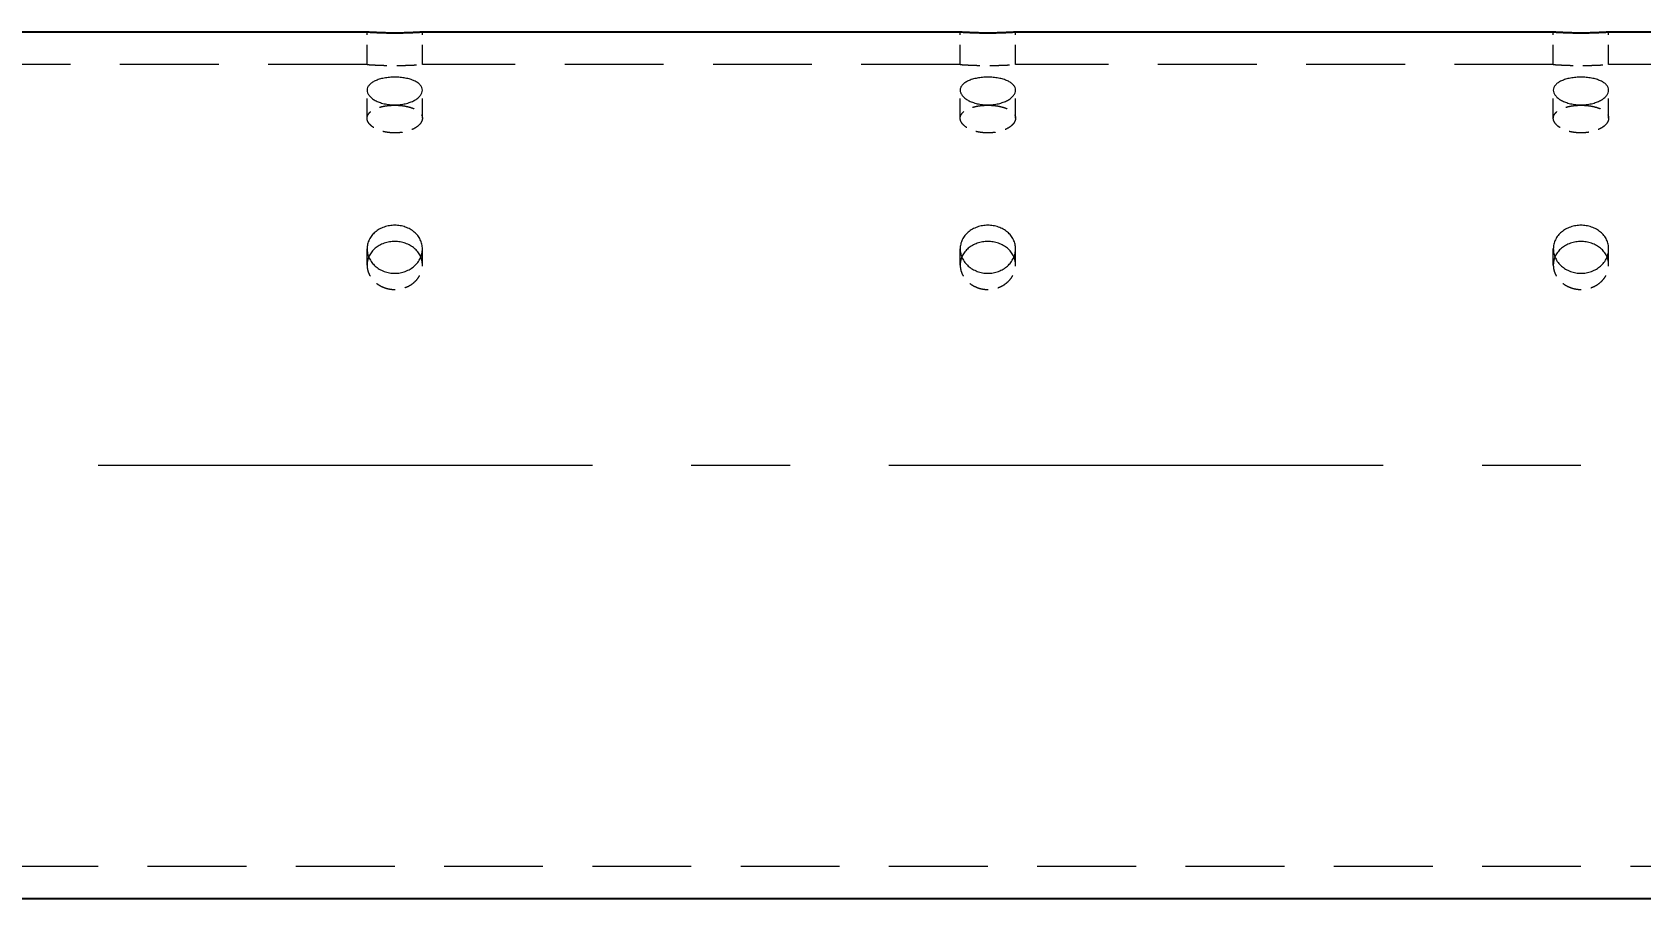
# Model space of a CAD drawing. Header units: millimetres. Extents: x -46397 to 283259, y -8690 to 23983.
# Drawn here: x 254169.4 to 254576.2, y 1707.8 to 1926.9 of the extents above; entities that cross this region are included whole.
import ezdxf

# ---------------------------------------------------------------- set-up
doc = ezdxf.new("R2010")
doc.units = ezdxf.units.MM
doc.linetypes.add('CENTER', pattern=[2, 1.25, -0.25, 0.25, -0.25])
doc.linetypes.add('HIDDENX2', pattern=[0.75, 0.5, -0.25])
doc.layers.get('Defpoints').update_dxf_attribs({"lineweight": 0})
for name, color, linetype, lineweight in [('DUONGCHINH', 7, 'Continuous', 25), ('DUONGTAM', 1, 'CENTER', 0), ('PHANTOM 2', 8, 'Continuous', 0)]:
    doc.layers.add(name, color=color, linetype=linetype, lineweight=lineweight)
doc.styles.add('GHI CHÚ 1', font='isocp_IV25.ttf', dxfattribs={"width": 0.8})
doc.dimstyles.new('1-30SCALE', dxfattribs={"dimtxt": 75, "dimasz": 75, "dimexe": 37.5, "dimexo": 30, "dimgap": 30, "dimtad": 1, "dimtoh": 1, "dimdec": 0, "dimdsep": 46, "dimtxsty": 'GHI CHÚ 1', "dimcen": 0.09, "dimclrd": 256, "dimclre": 256, "dimclrt": 2, "dimadec": 0, "dimazin": 0, "dimtfac": 1, "dimtdec": 0, "dimtofl": 0, "dimtmove": 0, "dimatfit": 3, "dimfxl": 1, "dimlwd": 0, "dimlwe": 0, "dimarcsym": 0})

# ---------------------------------------------------------------- blocks, each defined once
blk = doc.blocks.new('*D1325')
at = {"layer": 'Defpoints', "color": 0, "transparency": 16777216}
for p in [(256361.11, 2204.31), (251711.11, 1912.08, -1.5), (256361.11, 1872.05, -1.5)]:
    blk.add_point(p, dxfattribs=at)
at = {"layer": 'PHANTOM 2', "linetype": 'Continuous', "lineweight": 0, "transparency": 16777216}
for p, q in [((251711.11, 1932.08), (251711.11, 2224.31)), ((256361.11, 1892.05), (256361.11, 2224.31)), ((251756.11, 2204.31), (256316.11, 2204.31))]:
    blk.add_line(p, q, dxfattribs=at)
at = {"layer": 'PHANTOM 2', "transparency": 16777216}
for points in [[(251756.11, 2211.81), (251756.11, 2196.81), (251711.11, 2204.31)], [(256316.11, 2211.81), (256316.11, 2196.81), (256361.11, 2204.31)]]:
    blk.add_solid(points, dxfattribs=at)
at = {"layer": 'PHANTOM 2', "color": 2, "transparency": 16777216, "insert": (254036.11, 2250.44), "char_height": 50, "attachment_point": 5, "style": 'GHI CHÚ 1'}
blk.add_mtext('P150x31=4650', dxfattribs=at)

msp = doc.modelspace()

# ---------------------------------------------------------------- linework, layer by layer
at = {"color": 1, "linetype": 'HIDDENX2', "lineweight": 0, "ltscale": 10, "extrusion": (2.28848e-17, 1, 0)}
for p, q in [((254254.11, 1918.72, -1.5), (254254.11, 1926.9, -1.5)), ((254268.11, 1918.72, -1.5), (254268.11, 1926.9, -1.5)), ((254404.11, 1918.72, -1.5), (254404.11, 1926.9, -1.5)), ((254418.11, 1918.72, -1.5), (254418.11, 1926.9, -1.5)), ((254554.11, 1918.72, -1.5), (254554.11, 1926.9, -1.5)), ((254568.11, 1918.72, -1.5), (254568.11, 1926.9, -1.5)), ((254254.11, 1905.14, -1.5), (254254.11, 1912.23, -1.5)), ((254268.11, 1905.14, -1.5), (254268.11, 1912.23, -1.5)), ((254404.11, 1905.14, -1.5), (254404.11, 1912.23, -1.5)), ((254418.11, 1905.14, -1.5), (254418.11, 1912.23, -1.5)), ((254554.11, 1905.14, -1.5), (254554.11, 1912.23, -1.5)), ((254568.11, 1905.14, -1.5), (254568.11, 1912.23, -1.5)), ((254254.11, 1868.04, -1.5), (254254.11, 1872.13, -1.5)), ((254268.11, 1868.04, -1.5), (254268.11, 1872.13, -1.5)), ((254404.11, 1868.04, -1.5), (254404.11, 1872.13, -1.5)), ((254418.11, 1868.04, -1.5), (254418.11, 1872.13, -1.5)), ((254554.11, 1868.04, -1.5), (254554.11, 1872.13, -1.5)), ((254568.11, 1868.04, -1.5), (254568.11, 1872.13, -1.5))]:
    msp.add_line(p, q, dxfattribs=at)
at = {"color": 1, "linetype": 'HIDDENX2', "lineweight": 0, "ltscale": 50, "extrusion": (2.28848e-17, 1, 0)}
for p, q in [((254254.11, 1918.72, -1.5), (254118.11, 1918.72, -1.5)), ((254404.11, 1918.72, -1.5), (254268.11, 1918.72, -1.5)), ((254554.11, 1918.72, -1.5), (254418.11, 1918.72, -1.5)), ((254704.11, 1918.72, -1.5), (254568.11, 1918.72, -1.5)), ((256511.11, 1715.98, -1.5), (251719.11, 1715.98, -1.5))]:
    msp.add_line(p, q, dxfattribs=at)
at = {"color": 1, "linetype": 'HIDDENX2', "lineweight": 0, "ltscale": 10}
for points, knots in [([(254254.11, 1918.72, -1.5), (254254.11, 1918.72, -1.5), (254254.16, 1918.72, -1.5), (254254.33, 1918.71, -1.5), (254254.47, 1918.7, -1.5), (254254.83, 1918.68, -1.5), (254255.05, 1918.66, -1.5), (254255.56, 1918.63, -1.5), (254255.85, 1918.62, -1.5), (254256.48, 1918.59, -1.5), (254256.83, 1918.57, -1.5), (254257.59, 1918.54, -1.5), (254258, 1918.53, -1.5), (254258.87, 1918.51, -1.5), (254259.32, 1918.5, -1.5), (254260.22, 1918.49, -1.5), (254260.67, 1918.48, -1.5), (254261.55, 1918.48, -1.5), (254262.01, 1918.49, -1.5), (254262.91, 1918.5, -1.5), (254263.36, 1918.51, -1.5), (254264.22, 1918.53, -1.5), (254264.64, 1918.54, -1.5), (254265.4, 1918.57, -1.5), (254265.75, 1918.59, -1.5), (254266.37, 1918.62, -1.5), (254266.67, 1918.63, -1.5), (254267.18, 1918.66, -1.5), (254267.4, 1918.68, -1.5), (254267.76, 1918.7, -1.5), (254267.89, 1918.71, -1.5), (254268.07, 1918.72, -1.5), (254268.11, 1918.72, -1.5), (254268.11, 1918.72, -1.5)], [10.55083, 10.55083, 10.55083, 10.55083, 11.869683, 11.869683, 13.188536, 13.188536, 14.507389, 14.507389, 15.826243, 15.826243, 17.145097, 17.145097, 18.463951, 18.463951, 19.782805, 19.782805, 21.10166, 21.10166, 22.420514, 22.420514, 23.739368, 23.739368, 25.058222, 25.058222, 26.377077, 26.377077, 27.69593, 27.69593, 29.014783, 29.014783, 30.333636, 30.333636, 31.652489, 31.652489, 31.652489, 31.652489]), ([(254404.11, 1918.72, -1.5), (254404.11, 1918.72, -1.5), (254404.16, 1918.72, -1.5), (254404.33, 1918.71, -1.5), (254404.47, 1918.7, -1.5), (254404.83, 1918.68, -1.5), (254405.05, 1918.66, -1.5), (254405.56, 1918.63, -1.5), (254405.85, 1918.62, -1.5), (254406.48, 1918.59, -1.5), (254406.83, 1918.57, -1.5), (254407.59, 1918.54, -1.5), (254408, 1918.53, -1.5), (254408.87, 1918.51, -1.5), (254409.32, 1918.5, -1.5), (254410.22, 1918.49, -1.5), (254410.67, 1918.48, -1.5), (254411.55, 1918.48, -1.5), (254412.01, 1918.49, -1.5), (254412.91, 1918.5, -1.5), (254413.36, 1918.51, -1.5), (254414.22, 1918.53, -1.5), (254414.64, 1918.54, -1.5), (254415.4, 1918.57, -1.5), (254415.75, 1918.59, -1.5), (254416.37, 1918.62, -1.5), (254416.67, 1918.63, -1.5), (254417.18, 1918.66, -1.5), (254417.4, 1918.68, -1.5), (254417.76, 1918.7, -1.5), (254417.89, 1918.71, -1.5), (254418.07, 1918.72, -1.5), (254418.11, 1918.72, -1.5), (254418.11, 1918.72, -1.5)], [10.55083, 10.55083, 10.55083, 10.55083, 11.869683, 11.869683, 13.188536, 13.188536, 14.507389, 14.507389, 15.826243, 15.826243, 17.145097, 17.145097, 18.463951, 18.463951, 19.782805, 19.782805, 21.10166, 21.10166, 22.420514, 22.420514, 23.739368, 23.739368, 25.058222, 25.058222, 26.377077, 26.377077, 27.69593, 27.69593, 29.014783, 29.014783, 30.333636, 30.333636, 31.652489, 31.652489, 31.652489, 31.652489]), ([(254554.11, 1918.72, -1.5), (254554.11, 1918.72, -1.5), (254554.16, 1918.72, -1.5), (254554.33, 1918.71, -1.5), (254554.47, 1918.7, -1.5), (254554.83, 1918.68, -1.5), (254555.05, 1918.66, -1.5), (254555.56, 1918.63, -1.5), (254555.85, 1918.62, -1.5), (254556.48, 1918.59, -1.5), (254556.83, 1918.57, -1.5), (254557.59, 1918.54, -1.5), (254558, 1918.53, -1.5), (254558.87, 1918.51, -1.5), (254559.32, 1918.5, -1.5), (254560.22, 1918.49, -1.5), (254560.67, 1918.48, -1.5), (254561.55, 1918.48, -1.5), (254562.01, 1918.49, -1.5), (254562.91, 1918.5, -1.5), (254563.36, 1918.51, -1.5), (254564.22, 1918.53, -1.5), (254564.64, 1918.54, -1.5), (254565.4, 1918.57, -1.5), (254565.75, 1918.59, -1.5), (254566.37, 1918.62, -1.5), (254566.67, 1918.63, -1.5), (254567.18, 1918.66, -1.5), (254567.4, 1918.68, -1.5), (254567.76, 1918.7, -1.5), (254567.89, 1918.71, -1.5), (254568.07, 1918.72, -1.5), (254568.11, 1918.72, -1.5), (254568.11, 1918.72, -1.5)], [10.55083, 10.55083, 10.55083, 10.55083, 11.869683, 11.869683, 13.188536, 13.188536, 14.507389, 14.507389, 15.826243, 15.826243, 17.145097, 17.145097, 18.463951, 18.463951, 19.782805, 19.782805, 21.10166, 21.10166, 22.420514, 22.420514, 23.739368, 23.739368, 25.058222, 25.058222, 26.377077, 26.377077, 27.69593, 27.69593, 29.014783, 29.014783, 30.333636, 30.333636, 31.652489, 31.652489, 31.652489, 31.652489]), ([(254261.11, 1908.43, -1.5), (254260.67, 1908.43, -1.5), (254260.22, 1908.42, -1.5), (254259.32, 1908.34, -1.5), (254258.87, 1908.28, -1.5), (254258, 1908.12, -1.5), (254257.59, 1908.02, -1.5), (254256.83, 1907.79, -1.5), (254256.48, 1907.66, -1.5), (254255.85, 1907.37, -1.5), (254255.56, 1907.21, -1.5), (254255.05, 1906.85, -1.5), (254254.83, 1906.66, -1.5), (254254.47, 1906.25, -1.5), (254254.33, 1906.03, -1.5), (254254.16, 1905.59, -1.5), (254254.11, 1905.36, -1.5), (254254.11, 1904.92, -1.5), (254254.16, 1904.69, -1.5), (254254.33, 1904.23, -1.5), (254254.47, 1904, -1.5), (254254.83, 1903.55, -1.5), (254255.05, 1903.33, -1.5), (254255.56, 1902.92, -1.5), (254255.85, 1902.73, -1.5), (254256.48, 1902.4, -1.5), (254256.83, 1902.24, -1.5), (254257.59, 1901.95, -1.5), (254258, 1901.83, -1.5), (254258.87, 1901.63, -1.5), (254259.32, 1901.56, -1.5), (254260.22, 1901.46, -1.5), (254260.67, 1901.43, -1.5), (254261.55, 1901.43, -1.5), (254262.01, 1901.46, -1.5), (254262.91, 1901.56, -1.5), (254263.36, 1901.63, -1.5), (254264.22, 1901.83, -1.5), (254264.64, 1901.95, -1.5), (254265.4, 1902.24, -1.5), (254265.75, 1902.4, -1.5), (254266.37, 1902.73, -1.5), (254266.67, 1902.92, -1.5), (254267.18, 1903.33, -1.5), (254267.4, 1903.55, -1.5), (254267.76, 1904, -1.5), (254267.89, 1904.23, -1.5), (254268.07, 1904.69, -1.5), (254268.11, 1904.92, -1.5), (254268.11, 1905.36, -1.5), (254268.07, 1905.59, -1.5), (254267.89, 1906.03, -1.5), (254267.76, 1906.25, -1.5), (254267.4, 1906.66, -1.5), (254267.18, 1906.85, -1.5), (254266.67, 1907.21, -1.5), (254266.37, 1907.37, -1.5), (254265.75, 1907.66, -1.5), (254265.4, 1907.79, -1.5), (254264.64, 1908.02, -1.5), (254264.22, 1908.12, -1.5), (254263.36, 1908.28, -1.5), (254262.91, 1908.34, -1.5), (254262.01, 1908.42, -1.5), (254261.55, 1908.43, -1.5), (254261.11, 1908.43, -1.5)], [0, 0, 0, 0, 1.318854, 1.318854, 2.637708, 2.637708, 3.956563, 3.956563, 5.275417, 5.275417, 6.59427, 6.59427, 7.913123, 7.913123, 9.231977, 9.231977, 10.55083, 10.55083, 11.869683, 11.869683, 13.188536, 13.188536, 14.507389, 14.507389, 15.826243, 15.826243, 17.145097, 17.145097, 18.463951, 18.463951, 19.782805, 19.782805, 21.10166, 21.10166, 22.420514, 22.420514, 23.739368, 23.739368, 25.058222, 25.058222, 26.377077, 26.377077, 27.69593, 27.69593, 29.014783, 29.014783, 30.333636, 30.333636, 31.652489, 31.652489, 32.971343, 32.971343, 34.290196, 34.290196, 35.609049, 35.609049, 36.927902, 36.927902, 38.246757, 38.246757, 39.565611, 39.565611, 40.884465, 40.884465, 42.203319, 42.203319, 42.203319, 42.203319]), ([(254411.11, 1908.43, -1.5), (254410.67, 1908.43, -1.5), (254410.22, 1908.42, -1.5), (254409.32, 1908.34, -1.5), (254408.87, 1908.28, -1.5), (254408, 1908.12, -1.5), (254407.59, 1908.02, -1.5), (254406.83, 1907.79, -1.5), (254406.48, 1907.66, -1.5), (254405.85, 1907.37, -1.5), (254405.56, 1907.21, -1.5), (254405.05, 1906.85, -1.5), (254404.83, 1906.66, -1.5), (254404.47, 1906.25, -1.5), (254404.33, 1906.03, -1.5), (254404.16, 1905.59, -1.5), (254404.11, 1905.36, -1.5), (254404.11, 1904.92, -1.5), (254404.16, 1904.69, -1.5), (254404.33, 1904.23, -1.5), (254404.47, 1904, -1.5), (254404.83, 1903.55, -1.5), (254405.05, 1903.33, -1.5), (254405.56, 1902.92, -1.5), (254405.85, 1902.73, -1.5), (254406.48, 1902.4, -1.5), (254406.83, 1902.24, -1.5), (254407.59, 1901.95, -1.5), (254408, 1901.83, -1.5), (254408.87, 1901.63, -1.5), (254409.32, 1901.56, -1.5), (254410.22, 1901.46, -1.5), (254410.67, 1901.43, -1.5), (254411.55, 1901.43, -1.5), (254412.01, 1901.46, -1.5), (254412.91, 1901.56, -1.5), (254413.36, 1901.63, -1.5), (254414.22, 1901.83, -1.5), (254414.64, 1901.95, -1.5), (254415.4, 1902.24, -1.5), (254415.75, 1902.4, -1.5), (254416.37, 1902.73, -1.5), (254416.67, 1902.92, -1.5), (254417.18, 1903.33, -1.5), (254417.4, 1903.55, -1.5), (254417.76, 1904, -1.5), (254417.89, 1904.23, -1.5), (254418.07, 1904.69, -1.5), (254418.11, 1904.92, -1.5), (254418.11, 1905.36, -1.5), (254418.07, 1905.59, -1.5), (254417.89, 1906.03, -1.5), (254417.76, 1906.25, -1.5), (254417.4, 1906.66, -1.5), (254417.18, 1906.85, -1.5), (254416.67, 1907.21, -1.5), (254416.37, 1907.37, -1.5), (254415.75, 1907.66, -1.5), (254415.4, 1907.79, -1.5), (254414.64, 1908.02, -1.5), (254414.22, 1908.12, -1.5), (254413.36, 1908.28, -1.5), (254412.91, 1908.34, -1.5), (254412.01, 1908.42, -1.5), (254411.55, 1908.43, -1.5), (254411.11, 1908.43, -1.5)], [0, 0, 0, 0, 1.318854, 1.318854, 2.637708, 2.637708, 3.956563, 3.956563, 5.275417, 5.275417, 6.59427, 6.59427, 7.913123, 7.913123, 9.231977, 9.231977, 10.55083, 10.55083, 11.869683, 11.869683, 13.188536, 13.188536, 14.507389, 14.507389, 15.826243, 15.826243, 17.145097, 17.145097, 18.463951, 18.463951, 19.782805, 19.782805, 21.10166, 21.10166, 22.420514, 22.420514, 23.739368, 23.739368, 25.058222, 25.058222, 26.377077, 26.377077, 27.69593, 27.69593, 29.014783, 29.014783, 30.333636, 30.333636, 31.652489, 31.652489, 32.971343, 32.971343, 34.290196, 34.290196, 35.609049, 35.609049, 36.927902, 36.927902, 38.246757, 38.246757, 39.565611, 39.565611, 40.884465, 40.884465, 42.203319, 42.203319, 42.203319, 42.203319]), ([(254561.11, 1908.43, -1.5), (254560.67, 1908.43, -1.5), (254560.22, 1908.42, -1.5), (254559.32, 1908.34, -1.5), (254558.87, 1908.28, -1.5), (254558, 1908.12, -1.5), (254557.59, 1908.02, -1.5), (254556.83, 1907.79, -1.5), (254556.48, 1907.66, -1.5), (254555.85, 1907.37, -1.5), (254555.56, 1907.21, -1.5), (254555.05, 1906.85, -1.5), (254554.83, 1906.66, -1.5), (254554.47, 1906.25, -1.5), (254554.33, 1906.03, -1.5), (254554.16, 1905.59, -1.5), (254554.11, 1905.36, -1.5), (254554.11, 1904.92, -1.5), (254554.16, 1904.69, -1.5), (254554.33, 1904.23, -1.5), (254554.47, 1904, -1.5), (254554.83, 1903.55, -1.5), (254555.05, 1903.33, -1.5), (254555.56, 1902.92, -1.5), (254555.85, 1902.73, -1.5), (254556.48, 1902.4, -1.5), (254556.83, 1902.24, -1.5), (254557.59, 1901.95, -1.5), (254558, 1901.83, -1.5), (254558.87, 1901.63, -1.5), (254559.32, 1901.56, -1.5), (254560.22, 1901.46, -1.5), (254560.67, 1901.43, -1.5), (254561.55, 1901.43, -1.5), (254562.01, 1901.46, -1.5), (254562.91, 1901.56, -1.5), (254563.36, 1901.63, -1.5), (254564.22, 1901.83, -1.5), (254564.64, 1901.95, -1.5), (254565.4, 1902.24, -1.5), (254565.75, 1902.4, -1.5), (254566.37, 1902.73, -1.5), (254566.67, 1902.92, -1.5), (254567.18, 1903.33, -1.5), (254567.4, 1903.55, -1.5), (254567.76, 1904, -1.5), (254567.89, 1904.23, -1.5), (254568.07, 1904.69, -1.5), (254568.11, 1904.92, -1.5), (254568.11, 1905.36, -1.5), (254568.07, 1905.59, -1.5), (254567.89, 1906.03, -1.5), (254567.76, 1906.25, -1.5), (254567.4, 1906.66, -1.5), (254567.18, 1906.85, -1.5), (254566.67, 1907.21, -1.5), (254566.37, 1907.37, -1.5), (254565.75, 1907.66, -1.5), (254565.4, 1907.79, -1.5), (254564.64, 1908.02, -1.5), (254564.22, 1908.12, -1.5), (254563.36, 1908.28, -1.5), (254562.91, 1908.34, -1.5), (254562.01, 1908.42, -1.5), (254561.55, 1908.43, -1.5), (254561.11, 1908.43, -1.5)], [0, 0, 0, 0, 1.318854, 1.318854, 2.637708, 2.637708, 3.956563, 3.956563, 5.275417, 5.275417, 6.59427, 6.59427, 7.913123, 7.913123, 9.231977, 9.231977, 10.55083, 10.55083, 11.869683, 11.869683, 13.188536, 13.188536, 14.507389, 14.507389, 15.826243, 15.826243, 17.145097, 17.145097, 18.463951, 18.463951, 19.782805, 19.782805, 21.10166, 21.10166, 22.420514, 22.420514, 23.739368, 23.739368, 25.058222, 25.058222, 26.377077, 26.377077, 27.69593, 27.69593, 29.014783, 29.014783, 30.333636, 30.333636, 31.652489, 31.652489, 32.971343, 32.971343, 34.290196, 34.290196, 35.609049, 35.609049, 36.927902, 36.927902, 38.246757, 38.246757, 39.565611, 39.565611, 40.884465, 40.884465, 42.203319, 42.203319, 42.203319, 42.203319]), ([(254254.52, 1870.07, -1.5), (254254.41, 1869.79, -1.5), (254254.31, 1869.49, -1.5), (254254.16, 1868.81, -1.5), (254254.11, 1868.42, -1.5), (254254.11, 1867.66, -1.5), (254254.16, 1867.26, -1.5), (254254.33, 1866.47, -1.5), (254254.47, 1866.08, -1.5), (254254.83, 1865.32, -1.5), (254255.05, 1864.96, -1.5), (254255.56, 1864.28, -1.5), (254255.85, 1863.97, -1.5), (254256.48, 1863.42, -1.5), (254256.83, 1863.16, -1.5), (254257.59, 1862.7, -1.5), (254258, 1862.5, -1.5), (254258.87, 1862.17, -1.5), (254259.32, 1862.05, -1.5), (254260.22, 1861.89, -1.5), (254260.67, 1861.86, -1.5), (254261.55, 1861.86, -1.5), (254262.01, 1861.89, -1.5), (254262.91, 1862.05, -1.5), (254263.36, 1862.17, -1.5), (254264.22, 1862.5, -1.5), (254264.64, 1862.7, -1.5), (254265.4, 1863.16, -1.5), (254265.75, 1863.42, -1.5), (254266.37, 1863.97, -1.5), (254266.67, 1864.28, -1.5), (254267.18, 1864.96, -1.5), (254267.4, 1865.32, -1.5), (254267.76, 1866.08, -1.5), (254267.89, 1866.47, -1.5), (254268.07, 1867.26, -1.5), (254268.11, 1867.66, -1.5), (254268.11, 1868.42, -1.5), (254268.07, 1868.81, -1.5), (254267.92, 1869.49, -1.5), (254267.82, 1869.79, -1.5), (254267.7, 1870.07, -1.5)], [8.233495, 8.233495, 8.233495, 8.233495, 9.231977, 9.231977, 10.55083, 10.55083, 11.869683, 11.869683, 13.188536, 13.188536, 14.507389, 14.507389, 15.826243, 15.826243, 17.145097, 17.145097, 18.463951, 18.463951, 19.782805, 19.782805, 21.10166, 21.10166, 22.420514, 22.420514, 23.739368, 23.739368, 25.058222, 25.058222, 26.377077, 26.377077, 27.69593, 27.69593, 29.014783, 29.014783, 30.333636, 30.333636, 31.652489, 31.652489, 32.971343, 32.971343, 33.969824, 33.969824, 33.969824, 33.969824]), ([(254404.52, 1870.07, -1.5), (254404.41, 1869.79, -1.5), (254404.31, 1869.49, -1.5), (254404.16, 1868.81, -1.5), (254404.11, 1868.42, -1.5), (254404.11, 1867.66, -1.5), (254404.16, 1867.26, -1.5), (254404.33, 1866.47, -1.5), (254404.47, 1866.08, -1.5), (254404.83, 1865.32, -1.5), (254405.05, 1864.96, -1.5), (254405.56, 1864.28, -1.5), (254405.85, 1863.97, -1.5), (254406.48, 1863.42, -1.5), (254406.83, 1863.16, -1.5), (254407.59, 1862.7, -1.5), (254408, 1862.5, -1.5), (254408.87, 1862.17, -1.5), (254409.32, 1862.05, -1.5), (254410.22, 1861.89, -1.5), (254410.67, 1861.86, -1.5), (254411.55, 1861.86, -1.5), (254412.01, 1861.89, -1.5), (254412.91, 1862.05, -1.5), (254413.36, 1862.17, -1.5), (254414.22, 1862.5, -1.5), (254414.64, 1862.7, -1.5), (254415.4, 1863.16, -1.5), (254415.75, 1863.42, -1.5), (254416.37, 1863.97, -1.5), (254416.67, 1864.28, -1.5), (254417.18, 1864.96, -1.5), (254417.4, 1865.32, -1.5), (254417.76, 1866.08, -1.5), (254417.89, 1866.47, -1.5), (254418.07, 1867.26, -1.5), (254418.11, 1867.66, -1.5), (254418.11, 1868.42, -1.5), (254418.07, 1868.81, -1.5), (254417.92, 1869.49, -1.5), (254417.82, 1869.79, -1.5), (254417.7, 1870.07, -1.5)], [8.233495, 8.233495, 8.233495, 8.233495, 9.231977, 9.231977, 10.55083, 10.55083, 11.869683, 11.869683, 13.188536, 13.188536, 14.507389, 14.507389, 15.826243, 15.826243, 17.145097, 17.145097, 18.463951, 18.463951, 19.782805, 19.782805, 21.10166, 21.10166, 22.420514, 22.420514, 23.739368, 23.739368, 25.058222, 25.058222, 26.377077, 26.377077, 27.69593, 27.69593, 29.014783, 29.014783, 30.333636, 30.333636, 31.652489, 31.652489, 32.971343, 32.971343, 33.969824, 33.969824, 33.969824, 33.969824]), ([(254554.52, 1870.07, -1.5), (254554.41, 1869.79, -1.5), (254554.31, 1869.49, -1.5), (254554.16, 1868.81, -1.5), (254554.11, 1868.42, -1.5), (254554.11, 1867.66, -1.5), (254554.16, 1867.26, -1.5), (254554.33, 1866.47, -1.5), (254554.47, 1866.08, -1.5), (254554.83, 1865.32, -1.5), (254555.05, 1864.96, -1.5), (254555.56, 1864.28, -1.5), (254555.85, 1863.97, -1.5), (254556.48, 1863.42, -1.5), (254556.83, 1863.16, -1.5), (254557.59, 1862.7, -1.5), (254558, 1862.5, -1.5), (254558.87, 1862.17, -1.5), (254559.32, 1862.05, -1.5), (254560.22, 1861.89, -1.5), (254560.67, 1861.86, -1.5), (254561.55, 1861.86, -1.5), (254562.01, 1861.89, -1.5), (254562.91, 1862.05, -1.5), (254563.36, 1862.17, -1.5), (254564.22, 1862.5, -1.5), (254564.64, 1862.7, -1.5), (254565.4, 1863.16, -1.5), (254565.75, 1863.42, -1.5), (254566.37, 1863.97, -1.5), (254566.67, 1864.28, -1.5), (254567.18, 1864.96, -1.5), (254567.4, 1865.32, -1.5), (254567.76, 1866.08, -1.5), (254567.89, 1866.47, -1.5), (254568.07, 1867.26, -1.5), (254568.11, 1867.66, -1.5), (254568.11, 1868.42, -1.5), (254568.07, 1868.81, -1.5), (254567.92, 1869.49, -1.5), (254567.82, 1869.79, -1.5), (254567.7, 1870.07, -1.5)], [8.233495, 8.233495, 8.233495, 8.233495, 9.231977, 9.231977, 10.55083, 10.55083, 11.869683, 11.869683, 13.188536, 13.188536, 14.507389, 14.507389, 15.826243, 15.826243, 17.145097, 17.145097, 18.463951, 18.463951, 19.782805, 19.782805, 21.10166, 21.10166, 22.420514, 22.420514, 23.739368, 23.739368, 25.058222, 25.058222, 26.377077, 26.377077, 27.69593, 27.69593, 29.014783, 29.014783, 30.333636, 30.333636, 31.652489, 31.652489, 32.971343, 32.971343, 33.969824, 33.969824, 33.969824, 33.969824])]:
    msp.add_open_spline(points, degree=3, knots=knots, dxfattribs=at)
at = {"color": 2, "linetype": 'Continuous', "lineweight": 0, "ltscale": 10}
for points, knots in [([(254261.11, 1915.53, -1.5), (254261.55, 1915.53, -1.5), (254262.01, 1915.51, -1.5), (254262.91, 1915.44, -1.5), (254263.36, 1915.38, -1.5), (254264.22, 1915.22, -1.5), (254264.64, 1915.11, -1.5), (254265.4, 1914.88, -1.5), (254265.75, 1914.75, -1.5), (254266.37, 1914.46, -1.5), (254266.67, 1914.3, -1.5), (254267.18, 1913.94, -1.5), (254267.4, 1913.74, -1.5), (254267.76, 1913.33, -1.5), (254267.89, 1913.11, -1.5), (254268.07, 1912.67, -1.5), (254268.11, 1912.45, -1.5), (254268.11, 1912.01, -1.5), (254268.07, 1911.78, -1.5), (254267.89, 1911.32, -1.5), (254267.76, 1911.08, -1.5), (254267.4, 1910.63, -1.5), (254267.18, 1910.42, -1.5), (254266.67, 1910.01, -1.5), (254266.37, 1909.82, -1.5), (254265.75, 1909.49, -1.5), (254265.4, 1909.33, -1.5), (254264.64, 1909.05, -1.5), (254264.22, 1908.93, -1.5), (254263.36, 1908.73, -1.5), (254262.91, 1908.65, -1.5), (254262.01, 1908.56, -1.5), (254261.55, 1908.53, -1.5), (254260.67, 1908.53, -1.5), (254260.22, 1908.56, -1.5), (254259.32, 1908.65, -1.5), (254258.87, 1908.73, -1.5), (254258, 1908.93, -1.5), (254257.59, 1909.05, -1.5), (254256.83, 1909.33, -1.5), (254256.48, 1909.49, -1.5), (254255.85, 1909.82, -1.5), (254255.56, 1910.01, -1.5), (254255.05, 1910.42, -1.5), (254254.83, 1910.63, -1.5), (254254.47, 1911.08, -1.5), (254254.33, 1911.32, -1.5), (254254.16, 1911.78, -1.5), (254254.11, 1912.01, -1.5), (254254.11, 1912.45, -1.5), (254254.16, 1912.67, -1.5), (254254.33, 1913.11, -1.5), (254254.47, 1913.33, -1.5), (254254.83, 1913.74, -1.5), (254255.05, 1913.94, -1.5), (254255.56, 1914.3, -1.5), (254255.85, 1914.46, -1.5), (254256.48, 1914.75, -1.5), (254256.83, 1914.88, -1.5), (254257.59, 1915.11, -1.5), (254258, 1915.22, -1.5), (254258.87, 1915.38, -1.5), (254259.32, 1915.44, -1.5), (254260.22, 1915.51, -1.5), (254260.67, 1915.53, -1.5), (254261.11, 1915.53, -1.5)], [0, 0, 0, 0, 1.318789, 1.318789, 2.637578, 2.637578, 3.956368, 3.956368, 5.275157, 5.275157, 6.593945, 6.593945, 7.912734, 7.912734, 9.231522, 9.231522, 10.550311, 10.550311, 11.869099, 11.869099, 13.187888, 13.187888, 14.506676, 14.506676, 15.825465, 15.825465, 17.144254, 17.144254, 18.463043, 18.463043, 19.781833, 19.781833, 21.100622, 21.100622, 22.419411, 22.419411, 23.7382, 23.7382, 25.05699, 25.05699, 26.375779, 26.375779, 27.694567, 27.694567, 29.013356, 29.013356, 30.332144, 30.332144, 31.650933, 31.650933, 32.969721, 32.969721, 34.28851, 34.28851, 35.607298, 35.607298, 36.926087, 36.926087, 38.244876, 38.244876, 39.563665, 39.563665, 40.882454, 40.882454, 42.201244, 42.201244, 42.201244, 42.201244]), ([(254411.11, 1915.53, -1.5), (254411.55, 1915.53, -1.5), (254412.01, 1915.51, -1.5), (254412.91, 1915.44, -1.5), (254413.36, 1915.38, -1.5), (254414.22, 1915.22, -1.5), (254414.64, 1915.11, -1.5), (254415.4, 1914.88, -1.5), (254415.75, 1914.75, -1.5), (254416.37, 1914.46, -1.5), (254416.67, 1914.3, -1.5), (254417.18, 1913.94, -1.5), (254417.4, 1913.74, -1.5), (254417.76, 1913.33, -1.5), (254417.89, 1913.11, -1.5), (254418.07, 1912.67, -1.5), (254418.11, 1912.45, -1.5), (254418.11, 1912.01, -1.5), (254418.07, 1911.78, -1.5), (254417.89, 1911.32, -1.5), (254417.76, 1911.08, -1.5), (254417.4, 1910.63, -1.5), (254417.18, 1910.42, -1.5), (254416.67, 1910.01, -1.5), (254416.37, 1909.82, -1.5), (254415.75, 1909.49, -1.5), (254415.4, 1909.33, -1.5), (254414.64, 1909.05, -1.5), (254414.22, 1908.93, -1.5), (254413.36, 1908.73, -1.5), (254412.91, 1908.65, -1.5), (254412.01, 1908.56, -1.5), (254411.55, 1908.53, -1.5), (254410.67, 1908.53, -1.5), (254410.22, 1908.56, -1.5), (254409.32, 1908.65, -1.5), (254408.87, 1908.73, -1.5), (254408, 1908.93, -1.5), (254407.59, 1909.05, -1.5), (254406.83, 1909.33, -1.5), (254406.48, 1909.49, -1.5), (254405.85, 1909.82, -1.5), (254405.56, 1910.01, -1.5), (254405.05, 1910.42, -1.5), (254404.83, 1910.63, -1.5), (254404.47, 1911.08, -1.5), (254404.33, 1911.32, -1.5), (254404.16, 1911.78, -1.5), (254404.11, 1912.01, -1.5), (254404.11, 1912.45, -1.5), (254404.16, 1912.67, -1.5), (254404.33, 1913.11, -1.5), (254404.47, 1913.33, -1.5), (254404.83, 1913.74, -1.5), (254405.05, 1913.94, -1.5), (254405.56, 1914.3, -1.5), (254405.85, 1914.46, -1.5), (254406.48, 1914.75, -1.5), (254406.83, 1914.88, -1.5), (254407.59, 1915.11, -1.5), (254408, 1915.22, -1.5), (254408.87, 1915.38, -1.5), (254409.32, 1915.44, -1.5), (254410.22, 1915.51, -1.5), (254410.67, 1915.53, -1.5), (254411.11, 1915.53, -1.5)], [0, 0, 0, 0, 1.318789, 1.318789, 2.637578, 2.637578, 3.956368, 3.956368, 5.275157, 5.275157, 6.593945, 6.593945, 7.912734, 7.912734, 9.231522, 9.231522, 10.550311, 10.550311, 11.869099, 11.869099, 13.187888, 13.187888, 14.506676, 14.506676, 15.825465, 15.825465, 17.144254, 17.144254, 18.463043, 18.463043, 19.781833, 19.781833, 21.100622, 21.100622, 22.419411, 22.419411, 23.7382, 23.7382, 25.05699, 25.05699, 26.375779, 26.375779, 27.694567, 27.694567, 29.013356, 29.013356, 30.332144, 30.332144, 31.650933, 31.650933, 32.969721, 32.969721, 34.28851, 34.28851, 35.607298, 35.607298, 36.926087, 36.926087, 38.244876, 38.244876, 39.563665, 39.563665, 40.882454, 40.882454, 42.201244, 42.201244, 42.201244, 42.201244]), ([(254561.11, 1915.53, -1.5), (254561.55, 1915.53, -1.5), (254562.01, 1915.51, -1.5), (254562.91, 1915.44, -1.5), (254563.36, 1915.38, -1.5), (254564.22, 1915.22, -1.5), (254564.64, 1915.11, -1.5), (254565.4, 1914.88, -1.5), (254565.75, 1914.75, -1.5), (254566.37, 1914.46, -1.5), (254566.67, 1914.3, -1.5), (254567.18, 1913.94, -1.5), (254567.4, 1913.74, -1.5), (254567.76, 1913.33, -1.5), (254567.89, 1913.11, -1.5), (254568.07, 1912.67, -1.5), (254568.11, 1912.45, -1.5), (254568.11, 1912.01, -1.5), (254568.07, 1911.78, -1.5), (254567.89, 1911.32, -1.5), (254567.76, 1911.08, -1.5), (254567.4, 1910.63, -1.5), (254567.18, 1910.42, -1.5), (254566.67, 1910.01, -1.5), (254566.37, 1909.82, -1.5), (254565.75, 1909.49, -1.5), (254565.4, 1909.33, -1.5), (254564.64, 1909.05, -1.5), (254564.22, 1908.93, -1.5), (254563.36, 1908.73, -1.5), (254562.91, 1908.65, -1.5), (254562.01, 1908.56, -1.5), (254561.55, 1908.53, -1.5), (254560.67, 1908.53, -1.5), (254560.22, 1908.56, -1.5), (254559.32, 1908.65, -1.5), (254558.87, 1908.73, -1.5), (254558, 1908.93, -1.5), (254557.59, 1909.05, -1.5), (254556.83, 1909.33, -1.5), (254556.48, 1909.49, -1.5), (254555.85, 1909.82, -1.5), (254555.56, 1910.01, -1.5), (254555.05, 1910.42, -1.5), (254554.83, 1910.63, -1.5), (254554.47, 1911.08, -1.5), (254554.33, 1911.32, -1.5), (254554.16, 1911.78, -1.5), (254554.11, 1912.01, -1.5), (254554.11, 1912.45, -1.5), (254554.16, 1912.67, -1.5), (254554.33, 1913.11, -1.5), (254554.47, 1913.33, -1.5), (254554.83, 1913.74, -1.5), (254555.05, 1913.94, -1.5), (254555.56, 1914.3, -1.5), (254555.85, 1914.46, -1.5), (254556.48, 1914.75, -1.5), (254556.83, 1914.88, -1.5), (254557.59, 1915.11, -1.5), (254558, 1915.22, -1.5), (254558.87, 1915.38, -1.5), (254559.32, 1915.44, -1.5), (254560.22, 1915.51, -1.5), (254560.67, 1915.53, -1.5), (254561.11, 1915.53, -1.5)], [0, 0, 0, 0, 1.318789, 1.318789, 2.637578, 2.637578, 3.956368, 3.956368, 5.275157, 5.275157, 6.593945, 6.593945, 7.912734, 7.912734, 9.231522, 9.231522, 10.550311, 10.550311, 11.869099, 11.869099, 13.187888, 13.187888, 14.506676, 14.506676, 15.825465, 15.825465, 17.144254, 17.144254, 18.463043, 18.463043, 19.781833, 19.781833, 21.100622, 21.100622, 22.419411, 22.419411, 23.7382, 23.7382, 25.05699, 25.05699, 26.375779, 26.375779, 27.694567, 27.694567, 29.013356, 29.013356, 30.332144, 30.332144, 31.650933, 31.650933, 32.969721, 32.969721, 34.28851, 34.28851, 35.607298, 35.607298, 36.926087, 36.926087, 38.244876, 38.244876, 39.563665, 39.563665, 40.882454, 40.882454, 42.201244, 42.201244, 42.201244, 42.201244]), ([(254261.11, 1878.08, -1.5), (254261.55, 1878.08, -1.5), (254262.01, 1878.04, -1.5), (254262.91, 1877.9, -1.5), (254263.36, 1877.78, -1.5), (254264.22, 1877.48, -1.5), (254264.64, 1877.3, -1.5), (254265.4, 1876.87, -1.5), (254265.75, 1876.62, -1.5), (254266.37, 1876.1, -1.5), (254266.67, 1875.8, -1.5), (254267.18, 1875.15, -1.5), (254267.4, 1874.8, -1.5), (254267.76, 1874.06, -1.5), (254267.89, 1873.68, -1.5), (254268.07, 1872.9, -1.5), (254268.11, 1872.51, -1.5), (254268.11, 1871.75, -1.5), (254268.07, 1871.35, -1.5), (254267.89, 1870.56, -1.5), (254267.76, 1870.17, -1.5), (254267.4, 1869.41, -1.5), (254267.18, 1869.05, -1.5), (254266.67, 1868.37, -1.5), (254266.37, 1868.06, -1.5), (254265.75, 1867.51, -1.5), (254265.4, 1867.25, -1.5), (254264.64, 1866.79, -1.5), (254264.22, 1866.59, -1.5), (254263.36, 1866.27, -1.5), (254262.91, 1866.15, -1.5), (254262.01, 1865.99, -1.5), (254261.55, 1865.96, -1.5), (254260.67, 1865.96, -1.5), (254260.22, 1865.99, -1.5), (254259.32, 1866.15, -1.5), (254258.87, 1866.27, -1.5), (254258, 1866.59, -1.5), (254257.59, 1866.79, -1.5), (254256.83, 1867.25, -1.5), (254256.48, 1867.51, -1.5), (254255.85, 1868.06, -1.5), (254255.56, 1868.37, -1.5), (254255.05, 1869.05, -1.5), (254254.83, 1869.41, -1.5), (254254.47, 1870.17, -1.5), (254254.33, 1870.56, -1.5), (254254.16, 1871.35, -1.5), (254254.11, 1871.75, -1.5), (254254.11, 1872.51, -1.5), (254254.16, 1872.9, -1.5), (254254.33, 1873.68, -1.5), (254254.47, 1874.06, -1.5), (254254.83, 1874.8, -1.5), (254255.05, 1875.15, -1.5), (254255.56, 1875.8, -1.5), (254255.85, 1876.1, -1.5), (254256.48, 1876.62, -1.5), (254256.83, 1876.87, -1.5), (254257.59, 1877.3, -1.5), (254258, 1877.48, -1.5), (254258.87, 1877.78, -1.5), (254259.32, 1877.9, -1.5), (254260.22, 1878.04, -1.5), (254260.67, 1878.08, -1.5), (254261.11, 1878.08, -1.5)], [0, 0, 0, 0, 1.318789, 1.318789, 2.637578, 2.637578, 3.956368, 3.956368, 5.275157, 5.275157, 6.593945, 6.593945, 7.912734, 7.912734, 9.231522, 9.231522, 10.550311, 10.550311, 11.869099, 11.869099, 13.187888, 13.187888, 14.506676, 14.506676, 15.825465, 15.825465, 17.144254, 17.144254, 18.463043, 18.463043, 19.781833, 19.781833, 21.100622, 21.100622, 22.419411, 22.419411, 23.7382, 23.7382, 25.05699, 25.05699, 26.375779, 26.375779, 27.694567, 27.694567, 29.013356, 29.013356, 30.332144, 30.332144, 31.650933, 31.650933, 32.969721, 32.969721, 34.28851, 34.28851, 35.607298, 35.607298, 36.926087, 36.926087, 38.244876, 38.244876, 39.563665, 39.563665, 40.882454, 40.882454, 42.201244, 42.201244, 42.201244, 42.201244]), ([(254411.11, 1878.08, -1.5), (254411.55, 1878.08, -1.5), (254412.01, 1878.04, -1.5), (254412.91, 1877.9, -1.5), (254413.36, 1877.78, -1.5), (254414.22, 1877.48, -1.5), (254414.64, 1877.3, -1.5), (254415.4, 1876.87, -1.5), (254415.75, 1876.62, -1.5), (254416.37, 1876.1, -1.5), (254416.67, 1875.8, -1.5), (254417.18, 1875.15, -1.5), (254417.4, 1874.8, -1.5), (254417.76, 1874.06, -1.5), (254417.89, 1873.68, -1.5), (254418.07, 1872.9, -1.5), (254418.11, 1872.51, -1.5), (254418.11, 1871.75, -1.5), (254418.07, 1871.35, -1.5), (254417.89, 1870.56, -1.5), (254417.76, 1870.17, -1.5), (254417.4, 1869.41, -1.5), (254417.18, 1869.05, -1.5), (254416.67, 1868.37, -1.5), (254416.37, 1868.06, -1.5), (254415.75, 1867.51, -1.5), (254415.4, 1867.25, -1.5), (254414.64, 1866.79, -1.5), (254414.22, 1866.59, -1.5), (254413.36, 1866.27, -1.5), (254412.91, 1866.15, -1.5), (254412.01, 1865.99, -1.5), (254411.55, 1865.96, -1.5), (254410.67, 1865.96, -1.5), (254410.22, 1865.99, -1.5), (254409.32, 1866.15, -1.5), (254408.87, 1866.27, -1.5), (254408, 1866.59, -1.5), (254407.59, 1866.79, -1.5), (254406.83, 1867.25, -1.5), (254406.48, 1867.51, -1.5), (254405.85, 1868.06, -1.5), (254405.56, 1868.37, -1.5), (254405.05, 1869.05, -1.5), (254404.83, 1869.41, -1.5), (254404.47, 1870.17, -1.5), (254404.33, 1870.56, -1.5), (254404.16, 1871.35, -1.5), (254404.11, 1871.75, -1.5), (254404.11, 1872.51, -1.5), (254404.16, 1872.9, -1.5), (254404.33, 1873.68, -1.5), (254404.47, 1874.06, -1.5), (254404.83, 1874.8, -1.5), (254405.05, 1875.15, -1.5), (254405.56, 1875.8, -1.5), (254405.85, 1876.1, -1.5), (254406.48, 1876.62, -1.5), (254406.83, 1876.87, -1.5), (254407.59, 1877.3, -1.5), (254408, 1877.48, -1.5), (254408.87, 1877.78, -1.5), (254409.32, 1877.9, -1.5), (254410.22, 1878.04, -1.5), (254410.67, 1878.08, -1.5), (254411.11, 1878.08, -1.5)], [0, 0, 0, 0, 1.318789, 1.318789, 2.637578, 2.637578, 3.956368, 3.956368, 5.275157, 5.275157, 6.593945, 6.593945, 7.912734, 7.912734, 9.231522, 9.231522, 10.550311, 10.550311, 11.869099, 11.869099, 13.187888, 13.187888, 14.506676, 14.506676, 15.825465, 15.825465, 17.144254, 17.144254, 18.463043, 18.463043, 19.781833, 19.781833, 21.100622, 21.100622, 22.419411, 22.419411, 23.7382, 23.7382, 25.05699, 25.05699, 26.375779, 26.375779, 27.694567, 27.694567, 29.013356, 29.013356, 30.332144, 30.332144, 31.650933, 31.650933, 32.969721, 32.969721, 34.28851, 34.28851, 35.607298, 35.607298, 36.926087, 36.926087, 38.244876, 38.244876, 39.563665, 39.563665, 40.882454, 40.882454, 42.201244, 42.201244, 42.201244, 42.201244]), ([(254561.11, 1878.08, -1.5), (254561.55, 1878.08, -1.5), (254562.01, 1878.04, -1.5), (254562.91, 1877.9, -1.5), (254563.36, 1877.78, -1.5), (254564.22, 1877.48, -1.5), (254564.64, 1877.3, -1.5), (254565.4, 1876.87, -1.5), (254565.75, 1876.62, -1.5), (254566.37, 1876.1, -1.5), (254566.67, 1875.8, -1.5), (254567.18, 1875.15, -1.5), (254567.4, 1874.8, -1.5), (254567.76, 1874.06, -1.5), (254567.89, 1873.68, -1.5), (254568.07, 1872.9, -1.5), (254568.11, 1872.51, -1.5), (254568.11, 1871.75, -1.5), (254568.07, 1871.35, -1.5), (254567.89, 1870.56, -1.5), (254567.76, 1870.17, -1.5), (254567.4, 1869.41, -1.5), (254567.18, 1869.05, -1.5), (254566.67, 1868.37, -1.5), (254566.37, 1868.06, -1.5), (254565.75, 1867.51, -1.5), (254565.4, 1867.25, -1.5), (254564.64, 1866.79, -1.5), (254564.22, 1866.59, -1.5), (254563.36, 1866.27, -1.5), (254562.91, 1866.15, -1.5), (254562.01, 1865.99, -1.5), (254561.55, 1865.96, -1.5), (254560.67, 1865.96, -1.5), (254560.22, 1865.99, -1.5), (254559.32, 1866.15, -1.5), (254558.87, 1866.27, -1.5), (254558, 1866.59, -1.5), (254557.59, 1866.79, -1.5), (254556.83, 1867.25, -1.5), (254556.48, 1867.51, -1.5), (254555.85, 1868.06, -1.5), (254555.56, 1868.37, -1.5), (254555.05, 1869.05, -1.5), (254554.83, 1869.41, -1.5), (254554.47, 1870.17, -1.5), (254554.33, 1870.56, -1.5), (254554.16, 1871.35, -1.5), (254554.11, 1871.75, -1.5), (254554.11, 1872.51, -1.5), (254554.16, 1872.9, -1.5), (254554.33, 1873.68, -1.5), (254554.47, 1874.06, -1.5), (254554.83, 1874.8, -1.5), (254555.05, 1875.15, -1.5), (254555.56, 1875.8, -1.5), (254555.85, 1876.1, -1.5), (254556.48, 1876.62, -1.5), (254556.83, 1876.87, -1.5), (254557.59, 1877.3, -1.5), (254558, 1877.48, -1.5), (254558.87, 1877.78, -1.5), (254559.32, 1877.9, -1.5), (254560.22, 1878.04, -1.5), (254560.67, 1878.08, -1.5), (254561.11, 1878.08, -1.5)], [0, 0, 0, 0, 1.318789, 1.318789, 2.637578, 2.637578, 3.956368, 3.956368, 5.275157, 5.275157, 6.593945, 6.593945, 7.912734, 7.912734, 9.231522, 9.231522, 10.550311, 10.550311, 11.869099, 11.869099, 13.187888, 13.187888, 14.506676, 14.506676, 15.825465, 15.825465, 17.144254, 17.144254, 18.463043, 18.463043, 19.781833, 19.781833, 21.100622, 21.100622, 22.419411, 22.419411, 23.7382, 23.7382, 25.05699, 25.05699, 26.375779, 26.375779, 27.694567, 27.694567, 29.013356, 29.013356, 30.332144, 30.332144, 31.650933, 31.650933, 32.969721, 32.969721, 34.28851, 34.28851, 35.607298, 35.607298, 36.926087, 36.926087, 38.244876, 38.244876, 39.563665, 39.563665, 40.882454, 40.882454, 42.201244, 42.201244, 42.201244, 42.201244]), ([(254261.11, 1873.98, -1.5), (254260.67, 1873.98, -1.5), (254260.22, 1873.95, -1.5), (254259.32, 1873.8, -1.5), (254258.87, 1873.69, -1.5), (254258, 1873.39, -1.5), (254257.59, 1873.2, -1.5), (254256.83, 1872.77, -1.5), (254256.48, 1872.53, -1.5), (254255.85, 1872, -1.5), (254255.56, 1871.71, -1.5), (254255.05, 1871.06, -1.5), (254254.83, 1870.71, -1.5), (254254.6, 1870.25, -1.5), (254254.56, 1870.16, -1.5), (254254.52, 1870.07, -1.5)], [0, 0, 0, 0, 1.318854, 1.318854, 2.637708, 2.637708, 3.956563, 3.956563, 5.275417, 5.275417, 6.59427, 6.59427, 7.913123, 7.913123, 8.233495, 8.233495, 8.233495, 8.233495]), ([(254267.7, 1870.07, -1.5), (254267.67, 1870.16, -1.5), (254267.62, 1870.25, -1.5), (254267.4, 1870.71, -1.5), (254267.18, 1871.06, -1.5), (254266.67, 1871.71, -1.5), (254266.37, 1872, -1.5), (254265.75, 1872.53, -1.5), (254265.4, 1872.77, -1.5), (254264.64, 1873.2, -1.5), (254264.22, 1873.39, -1.5), (254263.36, 1873.69, -1.5), (254262.91, 1873.8, -1.5), (254262.01, 1873.95, -1.5), (254261.55, 1873.98, -1.5), (254261.11, 1873.98, -1.5)], [33.969824, 33.969824, 33.969824, 33.969824, 34.290196, 34.290196, 35.609049, 35.609049, 36.927902, 36.927902, 38.246757, 38.246757, 39.565611, 39.565611, 40.884465, 40.884465, 42.203319, 42.203319, 42.203319, 42.203319]), ([(254411.11, 1873.98, -1.5), (254410.67, 1873.98, -1.5), (254410.22, 1873.95, -1.5), (254409.32, 1873.8, -1.5), (254408.87, 1873.69, -1.5), (254408, 1873.39, -1.5), (254407.59, 1873.2, -1.5), (254406.83, 1872.77, -1.5), (254406.48, 1872.53, -1.5), (254405.85, 1872, -1.5), (254405.56, 1871.71, -1.5), (254405.05, 1871.06, -1.5), (254404.83, 1870.71, -1.5), (254404.6, 1870.25, -1.5), (254404.56, 1870.16, -1.5), (254404.52, 1870.07, -1.5)], [0, 0, 0, 0, 1.318854, 1.318854, 2.637708, 2.637708, 3.956563, 3.956563, 5.275417, 5.275417, 6.59427, 6.59427, 7.913123, 7.913123, 8.233495, 8.233495, 8.233495, 8.233495]), ([(254417.7, 1870.07, -1.5), (254417.67, 1870.16, -1.5), (254417.62, 1870.25, -1.5), (254417.4, 1870.71, -1.5), (254417.18, 1871.06, -1.5), (254416.67, 1871.71, -1.5), (254416.37, 1872, -1.5), (254415.75, 1872.53, -1.5), (254415.4, 1872.77, -1.5), (254414.64, 1873.2, -1.5), (254414.22, 1873.39, -1.5), (254413.36, 1873.69, -1.5), (254412.91, 1873.8, -1.5), (254412.01, 1873.95, -1.5), (254411.55, 1873.98, -1.5), (254411.11, 1873.98, -1.5)], [33.969824, 33.969824, 33.969824, 33.969824, 34.290196, 34.290196, 35.609049, 35.609049, 36.927902, 36.927902, 38.246757, 38.246757, 39.565611, 39.565611, 40.884465, 40.884465, 42.203319, 42.203319, 42.203319, 42.203319]), ([(254561.11, 1873.98, -1.5), (254560.67, 1873.98, -1.5), (254560.22, 1873.95, -1.5), (254559.32, 1873.8, -1.5), (254558.87, 1873.69, -1.5), (254558, 1873.39, -1.5), (254557.59, 1873.2, -1.5), (254556.83, 1872.77, -1.5), (254556.48, 1872.53, -1.5), (254555.85, 1872, -1.5), (254555.56, 1871.71, -1.5), (254555.05, 1871.06, -1.5), (254554.83, 1870.71, -1.5), (254554.6, 1870.25, -1.5), (254554.56, 1870.16, -1.5), (254554.52, 1870.07, -1.5)], [0, 0, 0, 0, 1.318854, 1.318854, 2.637708, 2.637708, 3.956563, 3.956563, 5.275417, 5.275417, 6.59427, 6.59427, 7.913123, 7.913123, 8.233495, 8.233495, 8.233495, 8.233495]), ([(254567.7, 1870.07, -1.5), (254567.67, 1870.16, -1.5), (254567.62, 1870.25, -1.5), (254567.4, 1870.71, -1.5), (254567.18, 1871.06, -1.5), (254566.67, 1871.71, -1.5), (254566.37, 1872, -1.5), (254565.75, 1872.53, -1.5), (254565.4, 1872.77, -1.5), (254564.64, 1873.2, -1.5), (254564.22, 1873.39, -1.5), (254563.36, 1873.69, -1.5), (254562.91, 1873.8, -1.5), (254562.01, 1873.95, -1.5), (254561.55, 1873.98, -1.5), (254561.11, 1873.98, -1.5)], [33.969824, 33.969824, 33.969824, 33.969824, 34.290196, 34.290196, 35.609049, 35.609049, 36.927902, 36.927902, 38.246757, 38.246757, 39.565611, 39.565611, 40.884465, 40.884465, 42.203319, 42.203319, 42.203319, 42.203319])]:
    msp.add_open_spline(points, degree=3, knots=knots, dxfattribs=at)
at = {"layer": 'DUONGCHINH', "extrusion": (2.28848e-17, 1, 0)}
for p, q in [((254254.11, 1926.9, -1.5), (254118.11, 1926.9, -1.5)), ((254404.11, 1926.9, -1.5), (254268.11, 1926.9, -1.5)), ((254554.11, 1926.9, -1.5), (254418.11, 1926.9, -1.5)), ((254704.11, 1926.9, -1.5), (254568.11, 1926.9, -1.5)), ((256511.11, 1707.8, -1.5), (251719.11, 1707.8, -1.5))]:
    msp.add_line(p, q, dxfattribs=at)
at = {"layer": 'DUONGCHINH'}
for points in [[(254268.11, 1926.9, -1.5), (254268.11, 1926.9, -1.5), (254268.07, 1926.9, -1.5), (254267.89, 1926.89, -1.5), (254267.76, 1926.88, -1.5), (254267.4, 1926.86, -1.5), (254267.18, 1926.85, -1.5), (254266.67, 1926.82, -1.5), (254266.37, 1926.81, -1.5), (254265.75, 1926.78, -1.5), (254265.4, 1926.76, -1.5), (254264.64, 1926.74, -1.5), (254264.22, 1926.72, -1.5), (254263.36, 1926.7, -1.5), (254262.91, 1926.69, -1.5), (254262.01, 1926.68, -1.5), (254261.55, 1926.68, -1.5), (254260.67, 1926.68, -1.5), (254260.22, 1926.68, -1.5), (254259.32, 1926.69, -1.5), (254258.87, 1926.7, -1.5), (254258, 1926.72, -1.5), (254257.59, 1926.74, -1.5), (254256.83, 1926.76, -1.5), (254256.48, 1926.78, -1.5), (254255.85, 1926.81, -1.5), (254255.56, 1926.82, -1.5), (254255.05, 1926.85, -1.5), (254254.83, 1926.86, -1.5), (254254.47, 1926.88, -1.5), (254254.33, 1926.89, -1.5), (254254.16, 1926.9, -1.5), (254254.11, 1926.9, -1.5), (254254.11, 1926.9, -1.5)], [(254418.11, 1926.9, -1.5), (254418.11, 1926.9, -1.5), (254418.07, 1926.9, -1.5), (254417.89, 1926.89, -1.5), (254417.76, 1926.88, -1.5), (254417.4, 1926.86, -1.5), (254417.18, 1926.85, -1.5), (254416.67, 1926.82, -1.5), (254416.37, 1926.81, -1.5), (254415.75, 1926.78, -1.5), (254415.4, 1926.76, -1.5), (254414.64, 1926.74, -1.5), (254414.22, 1926.72, -1.5), (254413.36, 1926.7, -1.5), (254412.91, 1926.69, -1.5), (254412.01, 1926.68, -1.5), (254411.55, 1926.68, -1.5), (254410.67, 1926.68, -1.5), (254410.22, 1926.68, -1.5), (254409.32, 1926.69, -1.5), (254408.87, 1926.7, -1.5), (254408, 1926.72, -1.5), (254407.59, 1926.74, -1.5), (254406.83, 1926.76, -1.5), (254406.48, 1926.78, -1.5), (254405.85, 1926.81, -1.5), (254405.56, 1926.82, -1.5), (254405.05, 1926.85, -1.5), (254404.83, 1926.86, -1.5), (254404.47, 1926.88, -1.5), (254404.33, 1926.89, -1.5), (254404.16, 1926.9, -1.5), (254404.11, 1926.9, -1.5), (254404.11, 1926.9, -1.5)], [(254568.11, 1926.9, -1.5), (254568.11, 1926.9, -1.5), (254568.07, 1926.9, -1.5), (254567.89, 1926.89, -1.5), (254567.76, 1926.88, -1.5), (254567.4, 1926.86, -1.5), (254567.18, 1926.85, -1.5), (254566.67, 1926.82, -1.5), (254566.37, 1926.81, -1.5), (254565.75, 1926.78, -1.5), (254565.4, 1926.76, -1.5), (254564.64, 1926.74, -1.5), (254564.22, 1926.72, -1.5), (254563.36, 1926.7, -1.5), (254562.91, 1926.69, -1.5), (254562.01, 1926.68, -1.5), (254561.55, 1926.68, -1.5), (254560.67, 1926.68, -1.5), (254560.22, 1926.68, -1.5), (254559.32, 1926.69, -1.5), (254558.87, 1926.7, -1.5), (254558, 1926.72, -1.5), (254557.59, 1926.74, -1.5), (254556.83, 1926.76, -1.5), (254556.48, 1926.78, -1.5), (254555.85, 1926.81, -1.5), (254555.56, 1926.82, -1.5), (254555.05, 1926.85, -1.5), (254554.83, 1926.86, -1.5), (254554.47, 1926.88, -1.5), (254554.33, 1926.89, -1.5), (254554.16, 1926.9, -1.5), (254554.11, 1926.9, -1.5), (254554.11, 1926.9, -1.5)]]:
    msp.add_open_spline(points, degree=3, knots=[10.550311, 10.550311, 10.550311, 10.550311, 11.869099, 11.869099, 13.187888, 13.187888, 14.506676, 14.506676, 15.825465, 15.825465, 17.144254, 17.144254, 18.463043, 18.463043, 19.781833, 19.781833, 21.100622, 21.100622, 22.419411, 22.419411, 23.7382, 23.7382, 25.05699, 25.05699, 26.375779, 26.375779, 27.694567, 27.694567, 29.013356, 29.013356, 30.332144, 30.332144, 31.650933, 31.650933, 31.650933, 31.650933], dxfattribs=at)
at = {"layer": 'DUONGTAM', "ltscale": 100, "extrusion": (2.28848e-17, 1, 0)}
msp.add_line((256511.11, 1817.35, -1.5), (251551.11, 1817.35, -1.5), dxfattribs=at)

# ---------------------------------------------------------------- dimensions: what is measured, and where the dimension line sits
at = {"layer": 'PHANTOM 2'}
dim = msp.add_linear_dim(base=(256361.11, 2204.31), p1=(251711.11, 1912.08, -1.5), p2=(256361.11, 1872.05, -1.5), text='P150x31=<>', dimstyle='1-30SCALE', override={"dimtxt": 50, "dimasz": 45, "dimexe": 20, "dimexo": 20, "dimgap": 20, "dimpost": '', "dimtmove": 1}, dxfattribs=at)
dim.commit()
dim.dimension.update_dxf_attribs({"geometry": '*D1325', "text_midpoint": (254036.11, 2250.44)})

doc.saveas('drawing.dxf')
